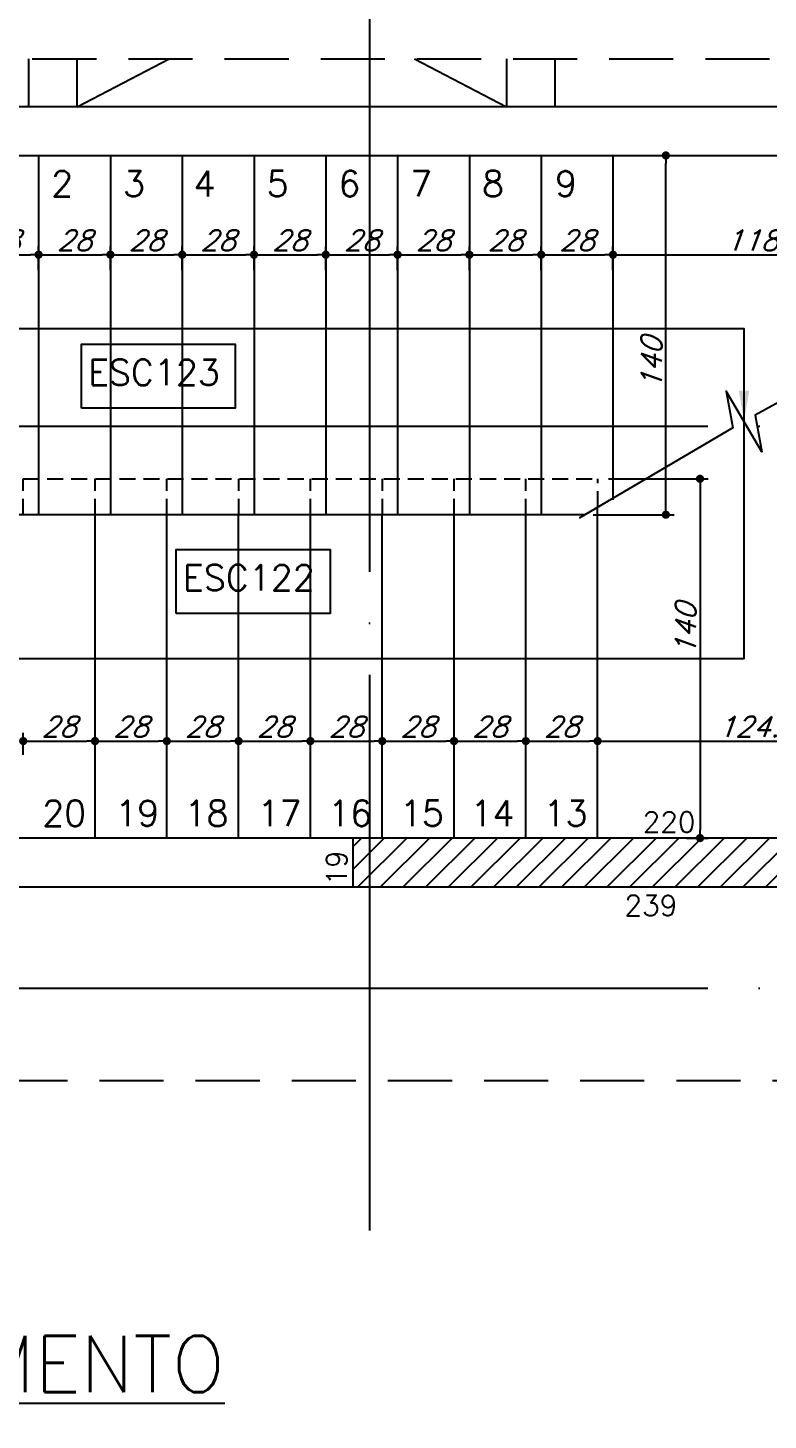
# Model space of a CAD drawing. Header units: millimetres. Extents: x -832 to 3668, y -1574 to 5296.
# Drawn here: x 2990 to 3278, y -162 to 381 of the extents above; entities that cross this region are included whole.
import ezdxf
from ezdxf.enums import TextEntityAlignment as Align

# ---------------------------------------------------------------- set-up
doc = ezdxf.new("R2010")
doc.units = ezdxf.units.MM
doc.header["$LTSCALE"] = 50
doc.linetypes.add('DASHED', pattern=[0.75, 0.5, -0.25])
doc.linetypes.add('EIXO', pattern=[6.8, 6, -0.4, 0, -0.4])
for name, color, linetype in [('F-AUX', 2, 'Continuous'), ('F-AUX-RED', 1, 'Continuous'), ('F-COTAS', 106, 'Continuous'), ('F-EIXO', 12, 'EIXO'), ('F-ESC NUM', 2, 'Continuous'), ('F-ESC-PROJ', 1, 'Continuous'), ('F-ESCADAS', 2, 'Continuous'), ('F-PILARES-DIM', 172, 'Continuous'), ('F-PILARES-HACH', 174, 'Continuous'), ('F-PILARES-S', 170, 'Continuous'), ('F-TEXTO', 6, 'Continuous'), ('F-TEXTO ESCADA', 2, 'Continuous'), ('F-VIGAS', 3, 'Continuous'), ('F-VÃO', 1, 'Continuous')]:
    doc.layers.add(name, color=color, linetype=linetype)
doc.styles.add('5385-ARQ-PB-BAS-PLA-TER-TORRE-A-106-TXT$0$R60-75', font='romans.shx', dxfattribs={"height": 0.1125})
doc.styles.add('CP-TEXT-INCL', font='romans.shx', dxfattribs={"oblique": 20})
doc.styles.add('MCP', font='romans.shx')
doc.styles.add('ROMANS', font='romans.shx')
doc.dimstyles.new('CP-COTAS-50', dxfattribs={"dimscale": 0.64, "dimtxt": 12.5, "dimasz": 5, "dimexe": 5, "dimexo": 5, "dimgap": 2.5, "dimtad": 1, "dimdec": 1, "dimdsep": 46, "dimtxsty": 'CP-TEXT-INCL', "dimblk1": 'DOT', "dimblk2": 'DOT', "dimsah": 1, "dimcen": 9, "dimclrd": 256, "dimclre": 256, "dimclrt": 256, "dimadec": 0, "dimazin": 0, "dimtfac": 1, "dimtdec": 1, "dimtmove": 2, "dimatfit": 3, "dimldrblk": 'DOT', "dimfxl": 5, "dimtolj": 1, "dimarcsym": 0})
pattern_1 = [(0, (0, 0), (0, 6.985), [5.08, -1.905]), (90, (0, 0), (-6.985, 4e-16), [5.08, -1.905])]

# ---------------------------------------------------------------- blocks, each defined once
blk = doc.blocks.new('*U7')
at = {"layer": 'F-EIXO'}
blk.add_line((0, 0), (909.22, 0), dxfattribs=at)
at = {"layer": 'F-TEXTO', "style": 'ROMANS'}
blk.add_attdef('EIXO', text='', height=17.5, dxfattribs=at).set_placement((-28.21, 0), align=Align.MIDDLE_CENTER)
blk = doc.blocks.new('*U8')
at = {"layer": 'F-EIXO'}
blk.add_line((0, 0), (0, -556.59), dxfattribs=at)
at = {"layer": 'F-EIXO', "color": 2, "linetype": 'Continuous'}
blk.add_circle((0, 28.21), 28.21, dxfattribs=at)
at = {"layer": 'F-TEXTO', "style": 'ROMANS'}
blk.add_attdef('EIXO', text='', height=17.5, rotation=360, dxfattribs=at).set_placement((0, 28.21), align=Align.MIDDLE_CENTER)
blk = doc.blocks.new('_DOT')
at = {"color": 0, "linetype": 'ByBlock'}
blk.add_line((-0.5, 0), (-1, 0), dxfattribs=at)
at = {"color": 0, "linetype": 'ByBlock', "const_width": 0.5}
blk.add_lwpolyline([(-0.25, 0, 1), (0.25, 0, 1)], format="xyb", close=True, dxfattribs=at)
blk = doc.blocks.new('*D295')
at = {"layer": 'DEFPOINTS', "color": 0, "transparency": 16777216}
for p in [(3015.96, 102.7), (2987.96, 94.15), (3015.96, 94.15)]:
    blk.add_point(p, dxfattribs=at)
at = {"layer": 'F-COTAS', "lineweight": -2, "transparency": 16777216}
for p, q in [((2987.96, 97.35), (2987.96, 105.9)), ((3015.96, 97.35), (3015.96, 105.9)), ((2991.16, 102.7), (3012.76, 102.7))]:
    blk.add_line(p, q, dxfattribs=at)
at = {"layer": 'F-COTAS', "lineweight": -2, "transparency": 16777216, "xscale": 3.2, "yscale": 3.2, "zscale": 3.2, "rotation": 180}
blk.add_blockref('_DOT', (2987.96, 102.7), dxfattribs=at)
at = {"layer": 'F-COTAS', "lineweight": -2, "transparency": 16777216, "xscale": 3.2, "yscale": 3.2, "zscale": 3.2}
blk.add_blockref('_DOT', (3015.96, 102.7), dxfattribs=at)
at = {"layer": 'F-COTAS', "transparency": 16777216, "insert": (3001.96, 108.3), "char_height": 8, "attachment_point": 5, "style": 'CP-TEXT-INCL'}
blk.add_mtext('\\A1;28', dxfattribs=at)
blk = doc.blocks.new('*D296')
at = {"layer": 'DEFPOINTS', "color": 0, "transparency": 16777216}
for p in [(3043.96, 102.7), (3015.96, 94.15), (3043.96, 94.15)]:
    blk.add_point(p, dxfattribs=at)
at = {"layer": 'F-COTAS', "lineweight": -2, "transparency": 16777216}
for p, q in [((3015.96, 97.35), (3015.96, 105.9)), ((3043.96, 97.35), (3043.96, 105.9)), ((3019.16, 102.7), (3040.76, 102.7))]:
    blk.add_line(p, q, dxfattribs=at)
at = {"layer": 'F-COTAS', "lineweight": -2, "transparency": 16777216, "xscale": 3.2, "yscale": 3.2, "zscale": 3.2, "rotation": 180}
blk.add_blockref('_DOT', (3015.96, 102.7), dxfattribs=at)
at = {"layer": 'F-COTAS', "lineweight": -2, "transparency": 16777216, "xscale": 3.2, "yscale": 3.2, "zscale": 3.2}
blk.add_blockref('_DOT', (3043.96, 102.7), dxfattribs=at)
at = {"layer": 'F-COTAS', "transparency": 16777216, "insert": (3029.96, 108.3), "char_height": 8, "attachment_point": 5, "style": 'CP-TEXT-INCL'}
blk.add_mtext('\\A1;28', dxfattribs=at)
blk = doc.blocks.new('*D297')
at = {"layer": 'DEFPOINTS', "color": 0, "transparency": 16777216}
for p in [(3071.96, 102.7), (3043.96, 94.15), (3071.96, 94.15)]:
    blk.add_point(p, dxfattribs=at)
at = {"layer": 'F-COTAS', "lineweight": -2, "transparency": 16777216}
for p, q in [((3043.96, 97.35), (3043.96, 105.9)), ((3071.96, 97.35), (3071.96, 105.9)), ((3047.16, 102.7), (3068.76, 102.7))]:
    blk.add_line(p, q, dxfattribs=at)
at = {"layer": 'F-COTAS', "lineweight": -2, "transparency": 16777216, "xscale": 3.2, "yscale": 3.2, "zscale": 3.2, "rotation": 180}
blk.add_blockref('_DOT', (3043.96, 102.7), dxfattribs=at)
at = {"layer": 'F-COTAS', "lineweight": -2, "transparency": 16777216, "xscale": 3.2, "yscale": 3.2, "zscale": 3.2}
blk.add_blockref('_DOT', (3071.96, 102.7), dxfattribs=at)
at = {"layer": 'F-COTAS', "transparency": 16777216, "insert": (3057.96, 108.3), "char_height": 8, "attachment_point": 5, "style": 'CP-TEXT-INCL'}
blk.add_mtext('\\A1;28', dxfattribs=at)
blk = doc.blocks.new('*D298')
at = {"layer": 'DEFPOINTS', "color": 0, "transparency": 16777216}
for p in [(3099.96, 102.7), (3071.96, 94.15), (3099.96, 94.15)]:
    blk.add_point(p, dxfattribs=at)
at = {"layer": 'F-COTAS', "lineweight": -2, "transparency": 16777216}
for p, q in [((3071.96, 97.35), (3071.96, 105.9)), ((3099.96, 97.35), (3099.96, 105.9)), ((3075.16, 102.7), (3096.76, 102.7))]:
    blk.add_line(p, q, dxfattribs=at)
at = {"layer": 'F-COTAS', "lineweight": -2, "transparency": 16777216, "xscale": 3.2, "yscale": 3.2, "zscale": 3.2, "rotation": 180}
blk.add_blockref('_DOT', (3071.96, 102.7), dxfattribs=at)
at = {"layer": 'F-COTAS', "lineweight": -2, "transparency": 16777216, "xscale": 3.2, "yscale": 3.2, "zscale": 3.2}
blk.add_blockref('_DOT', (3099.96, 102.7), dxfattribs=at)
at = {"layer": 'F-COTAS', "transparency": 16777216, "insert": (3085.96, 108.3), "char_height": 8, "attachment_point": 5, "style": 'CP-TEXT-INCL'}
blk.add_mtext('\\A1;28', dxfattribs=at)
blk = doc.blocks.new('*D299')
at = {"layer": 'DEFPOINTS', "color": 0, "transparency": 16777216}
for p in [(3127.96, 102.7), (3099.96, 94.15), (3127.96, 94.15)]:
    blk.add_point(p, dxfattribs=at)
at = {"layer": 'F-COTAS', "lineweight": -2, "transparency": 16777216}
for p, q in [((3099.96, 97.35), (3099.96, 105.9)), ((3127.96, 97.35), (3127.96, 105.9)), ((3103.16, 102.7), (3124.76, 102.7))]:
    blk.add_line(p, q, dxfattribs=at)
at = {"layer": 'F-COTAS', "lineweight": -2, "transparency": 16777216, "xscale": 3.2, "yscale": 3.2, "zscale": 3.2, "rotation": 180}
blk.add_blockref('_DOT', (3099.96, 102.7), dxfattribs=at)
at = {"layer": 'F-COTAS', "lineweight": -2, "transparency": 16777216, "xscale": 3.2, "yscale": 3.2, "zscale": 3.2}
blk.add_blockref('_DOT', (3127.96, 102.7), dxfattribs=at)
at = {"layer": 'F-COTAS', "transparency": 16777216, "insert": (3113.96, 108.3), "char_height": 8, "attachment_point": 5, "style": 'CP-TEXT-INCL'}
blk.add_mtext('\\A1;28', dxfattribs=at)
blk = doc.blocks.new('*D300')
at = {"layer": 'DEFPOINTS', "color": 0, "transparency": 16777216}
for p in [(3155.96, 102.7), (3127.96, 94.15), (3155.96, 94.15)]:
    blk.add_point(p, dxfattribs=at)
at = {"layer": 'F-COTAS', "lineweight": -2, "transparency": 16777216}
for p, q in [((3127.96, 97.35), (3127.96, 105.9)), ((3155.96, 97.35), (3155.96, 105.9)), ((3131.16, 102.7), (3152.76, 102.7))]:
    blk.add_line(p, q, dxfattribs=at)
at = {"layer": 'F-COTAS', "lineweight": -2, "transparency": 16777216, "xscale": 3.2, "yscale": 3.2, "zscale": 3.2, "rotation": 180}
blk.add_blockref('_DOT', (3127.96, 102.7), dxfattribs=at)
at = {"layer": 'F-COTAS', "lineweight": -2, "transparency": 16777216, "xscale": 3.2, "yscale": 3.2, "zscale": 3.2}
blk.add_blockref('_DOT', (3155.96, 102.7), dxfattribs=at)
at = {"layer": 'F-COTAS', "transparency": 16777216, "insert": (3141.96, 108.3), "char_height": 8, "attachment_point": 5, "style": 'CP-TEXT-INCL'}
blk.add_mtext('\\A1;28', dxfattribs=at)
blk = doc.blocks.new('*D301')
at = {"layer": 'DEFPOINTS', "color": 0, "transparency": 16777216}
for p in [(3183.96, 102.7), (3155.96, 94.15), (3183.96, 94.15)]:
    blk.add_point(p, dxfattribs=at)
at = {"layer": 'F-COTAS', "lineweight": -2, "transparency": 16777216}
for p, q in [((3155.96, 97.35), (3155.96, 105.9)), ((3183.96, 97.35), (3183.96, 105.9)), ((3159.16, 102.7), (3180.76, 102.7))]:
    blk.add_line(p, q, dxfattribs=at)
at = {"layer": 'F-COTAS', "lineweight": -2, "transparency": 16777216, "xscale": 3.2, "yscale": 3.2, "zscale": 3.2, "rotation": 180}
blk.add_blockref('_DOT', (3155.96, 102.7), dxfattribs=at)
at = {"layer": 'F-COTAS', "lineweight": -2, "transparency": 16777216, "xscale": 3.2, "yscale": 3.2, "zscale": 3.2}
blk.add_blockref('_DOT', (3183.96, 102.7), dxfattribs=at)
at = {"layer": 'F-COTAS', "transparency": 16777216, "insert": (3169.96, 108.3), "char_height": 8, "attachment_point": 5, "style": 'CP-TEXT-INCL'}
blk.add_mtext('\\A1;28', dxfattribs=at)
blk = doc.blocks.new('*D302')
at = {"layer": 'DEFPOINTS', "color": 0, "transparency": 16777216}
for p in [(3211.96, 102.7), (3183.96, 94.15), (3211.96, 94.15)]:
    blk.add_point(p, dxfattribs=at)
at = {"layer": 'F-COTAS', "lineweight": -2, "transparency": 16777216}
for p, q in [((3183.96, 97.35), (3183.96, 105.9)), ((3211.96, 97.35), (3211.96, 105.9)), ((3187.16, 102.7), (3208.76, 102.7))]:
    blk.add_line(p, q, dxfattribs=at)
at = {"layer": 'F-COTAS', "lineweight": -2, "transparency": 16777216, "xscale": 3.2, "yscale": 3.2, "zscale": 3.2, "rotation": 180}
blk.add_blockref('_DOT', (3183.96, 102.7), dxfattribs=at)
at = {"layer": 'F-COTAS', "lineweight": -2, "transparency": 16777216, "xscale": 3.2, "yscale": 3.2, "zscale": 3.2}
blk.add_blockref('_DOT', (3211.96, 102.7), dxfattribs=at)
at = {"layer": 'F-COTAS', "transparency": 16777216, "insert": (3197.96, 108.3), "char_height": 8, "attachment_point": 5, "style": 'CP-TEXT-INCL'}
blk.add_mtext('\\A1;28', dxfattribs=at)
blk = doc.blocks.new('*D303')
at = {"layer": 'DEFPOINTS', "color": 0, "transparency": 16777216}
for p in [(3336.46, 102.7), (3336.46, 99.23), (3211.96, 94.15)]:
    blk.add_point(p, dxfattribs=at)
at = {"layer": 'F-COTAS', "lineweight": -2, "transparency": 16777216}
for p, q in [((3211.96, 97.35), (3211.96, 105.9)), ((3336.46, 102.43), (3336.46, 105.9)), ((3215.16, 102.7), (3333.26, 102.7))]:
    blk.add_line(p, q, dxfattribs=at)
at = {"layer": 'F-COTAS', "lineweight": -2, "transparency": 16777216, "xscale": 3.2, "yscale": 3.2, "zscale": 3.2, "rotation": 180}
blk.add_blockref('_DOT', (3211.96, 102.7), dxfattribs=at)
at = {"layer": 'F-COTAS', "lineweight": -2, "transparency": 16777216, "xscale": 3.2, "yscale": 3.2, "zscale": 3.2}
blk.add_blockref('_DOT', (3336.46, 102.7), dxfattribs=at)
at = {"layer": 'F-COTAS', "transparency": 16777216, "insert": (3274.21, 108.3), "char_height": 8, "attachment_point": 5, "style": 'CP-TEXT-INCL'}
blk.add_mtext('\\A1;124.5', dxfattribs=at)
blk = doc.blocks.new('*D305')
at = {"layer": 'DEFPOINTS', "color": 0, "transparency": 16777216}
for p in [(3021.96, 292.23), (2993.96, 283.04), (3021.96, 283.04)]:
    blk.add_point(p, dxfattribs=at)
at = {"layer": 'F-COTAS', "lineweight": -2, "transparency": 16777216}
for p, q in [((2993.96, 286.24), (2993.96, 295.43)), ((3021.96, 286.24), (3021.96, 295.43)), ((2997.16, 292.23), (3018.76, 292.23))]:
    blk.add_line(p, q, dxfattribs=at)
at = {"layer": 'F-COTAS', "lineweight": -2, "transparency": 16777216, "xscale": 3.2, "yscale": 3.2, "zscale": 3.2, "rotation": 180}
blk.add_blockref('_DOT', (2993.96, 292.23), dxfattribs=at)
at = {"layer": 'F-COTAS', "lineweight": -2, "transparency": 16777216, "xscale": 3.2, "yscale": 3.2, "zscale": 3.2}
blk.add_blockref('_DOT', (3021.96, 292.23), dxfattribs=at)
at = {"layer": 'F-COTAS', "transparency": 16777216, "insert": (3007.96, 297.83), "char_height": 8, "attachment_point": 5, "style": 'CP-TEXT-INCL'}
blk.add_mtext('\\A1;28', dxfattribs=at)
blk = doc.blocks.new('*D306')
at = {"layer": 'DEFPOINTS', "color": 0, "transparency": 16777216}
for p in [(3049.96, 292.23), (3021.96, 283.04), (3049.96, 283.04)]:
    blk.add_point(p, dxfattribs=at)
at = {"layer": 'F-COTAS', "lineweight": -2, "transparency": 16777216}
for p, q in [((3021.96, 286.24), (3021.96, 295.43)), ((3049.96, 286.24), (3049.96, 295.43)), ((3025.16, 292.23), (3046.76, 292.23))]:
    blk.add_line(p, q, dxfattribs=at)
at = {"layer": 'F-COTAS', "lineweight": -2, "transparency": 16777216, "xscale": 3.2, "yscale": 3.2, "zscale": 3.2, "rotation": 180}
blk.add_blockref('_DOT', (3021.96, 292.23), dxfattribs=at)
at = {"layer": 'F-COTAS', "lineweight": -2, "transparency": 16777216, "xscale": 3.2, "yscale": 3.2, "zscale": 3.2}
blk.add_blockref('_DOT', (3049.96, 292.23), dxfattribs=at)
at = {"layer": 'F-COTAS', "transparency": 16777216, "insert": (3035.96, 297.83), "char_height": 8, "attachment_point": 5, "style": 'CP-TEXT-INCL'}
blk.add_mtext('\\A1;28', dxfattribs=at)
blk = doc.blocks.new('*D307')
at = {"layer": 'DEFPOINTS', "color": 0, "transparency": 16777216}
for p in [(3077.96, 292.23), (3049.96, 283.04), (3077.96, 283.04)]:
    blk.add_point(p, dxfattribs=at)
at = {"layer": 'F-COTAS', "lineweight": -2, "transparency": 16777216}
for p, q in [((3049.96, 286.24), (3049.96, 295.43)), ((3077.96, 286.24), (3077.96, 295.43)), ((3053.16, 292.23), (3074.76, 292.23))]:
    blk.add_line(p, q, dxfattribs=at)
at = {"layer": 'F-COTAS', "lineweight": -2, "transparency": 16777216, "xscale": 3.2, "yscale": 3.2, "zscale": 3.2, "rotation": 180}
blk.add_blockref('_DOT', (3049.96, 292.23), dxfattribs=at)
at = {"layer": 'F-COTAS', "lineweight": -2, "transparency": 16777216, "xscale": 3.2, "yscale": 3.2, "zscale": 3.2}
blk.add_blockref('_DOT', (3077.96, 292.23), dxfattribs=at)
at = {"layer": 'F-COTAS', "transparency": 16777216, "insert": (3063.96, 297.83), "char_height": 8, "attachment_point": 5, "style": 'CP-TEXT-INCL'}
blk.add_mtext('\\A1;28', dxfattribs=at)
blk = doc.blocks.new('*D308')
at = {"layer": 'DEFPOINTS', "color": 0, "transparency": 16777216}
for p in [(3105.96, 292.23), (3077.96, 283.04), (3105.96, 283.04)]:
    blk.add_point(p, dxfattribs=at)
at = {"layer": 'F-COTAS', "lineweight": -2, "transparency": 16777216}
for p, q in [((3077.96, 286.24), (3077.96, 295.43)), ((3105.96, 286.24), (3105.96, 295.43)), ((3081.16, 292.23), (3102.76, 292.23))]:
    blk.add_line(p, q, dxfattribs=at)
at = {"layer": 'F-COTAS', "lineweight": -2, "transparency": 16777216, "xscale": 3.2, "yscale": 3.2, "zscale": 3.2, "rotation": 180}
blk.add_blockref('_DOT', (3077.96, 292.23), dxfattribs=at)
at = {"layer": 'F-COTAS', "lineweight": -2, "transparency": 16777216, "xscale": 3.2, "yscale": 3.2, "zscale": 3.2}
blk.add_blockref('_DOT', (3105.96, 292.23), dxfattribs=at)
at = {"layer": 'F-COTAS', "transparency": 16777216, "insert": (3091.96, 297.83), "char_height": 8, "attachment_point": 5, "style": 'CP-TEXT-INCL'}
blk.add_mtext('\\A1;28', dxfattribs=at)
blk = doc.blocks.new('*D309')
at = {"layer": 'DEFPOINTS', "color": 0, "transparency": 16777216}
for p in [(3133.96, 292.23), (3105.96, 283.04), (3133.96, 283.04)]:
    blk.add_point(p, dxfattribs=at)
at = {"layer": 'F-COTAS', "lineweight": -2, "transparency": 16777216}
for p, q in [((3105.96, 286.24), (3105.96, 295.43)), ((3133.96, 286.24), (3133.96, 295.43)), ((3109.16, 292.23), (3130.76, 292.23))]:
    blk.add_line(p, q, dxfattribs=at)
at = {"layer": 'F-COTAS', "lineweight": -2, "transparency": 16777216, "xscale": 3.2, "yscale": 3.2, "zscale": 3.2, "rotation": 180}
blk.add_blockref('_DOT', (3105.96, 292.23), dxfattribs=at)
at = {"layer": 'F-COTAS', "lineweight": -2, "transparency": 16777216, "xscale": 3.2, "yscale": 3.2, "zscale": 3.2}
blk.add_blockref('_DOT', (3133.96, 292.23), dxfattribs=at)
at = {"layer": 'F-COTAS', "transparency": 16777216, "insert": (3119.96, 297.83), "char_height": 8, "attachment_point": 5, "style": 'CP-TEXT-INCL'}
blk.add_mtext('\\A1;28', dxfattribs=at)
blk = doc.blocks.new('*D310')
at = {"layer": 'DEFPOINTS', "color": 0, "transparency": 16777216}
for p in [(3336.46, 292.23), (3217.96, 285.82), (3336.46, 280.66)]:
    blk.add_point(p, dxfattribs=at)
at = {"layer": 'F-COTAS', "lineweight": -2, "transparency": 16777216}
for p, q in [((3217.96, 289.02), (3217.96, 295.43)), ((3336.46, 283.86), (3336.46, 295.43)), ((3221.16, 292.23), (3333.26, 292.23))]:
    blk.add_line(p, q, dxfattribs=at)
at = {"layer": 'F-COTAS', "lineweight": -2, "transparency": 16777216, "xscale": 3.2, "yscale": 3.2, "zscale": 3.2, "rotation": 180}
blk.add_blockref('_DOT', (3217.96, 292.23), dxfattribs=at)
at = {"layer": 'F-COTAS', "lineweight": -2, "transparency": 16777216, "xscale": 3.2, "yscale": 3.2, "zscale": 3.2}
blk.add_blockref('_DOT', (3336.46, 292.23), dxfattribs=at)
at = {"layer": 'F-COTAS', "transparency": 16777216, "insert": (3277.21, 297.83), "char_height": 8, "attachment_point": 5, "style": 'CP-TEXT-INCL'}
blk.add_mtext('\\A1;118.5', dxfattribs=at)
blk = doc.blocks.new('*D311')
at = {"layer": 'DEFPOINTS', "color": 0, "transparency": 16777216}
for p in [(3213.01, 204.9), (3243.44, 64.9), (3251.9, 64.9)]:
    blk.add_point(p, dxfattribs=at)
at = {"layer": 'F-COTAS', "lineweight": -2, "transparency": 16777216}
for p, q in [((3216.21, 204.9), (3255.1, 204.9)), ((3251.9, 201.7), (3251.9, 68.1)), ((3246.64, 64.9), (3255.1, 64.9))]:
    blk.add_line(p, q, dxfattribs=at)
at = {"layer": 'F-COTAS', "lineweight": -2, "transparency": 16777216, "xscale": 3.2, "yscale": 3.2, "zscale": 3.2}
for p, rotation in [((3251.9, 204.9), 90), ((3251.9, 64.9), 270)]:
    blk.add_blockref('_DOT', p, dxfattribs=dict(at, rotation=rotation))
at = {"layer": 'F-COTAS', "transparency": 16777216, "insert": (3246.3, 146.14), "char_height": 8, "attachment_point": 5, "rotation": 90, "style": 'CP-TEXT-INCL'}
blk.add_mtext('\\A1;140', dxfattribs=at)
blk = doc.blocks.new('*D312')
at = {"layer": 'DEFPOINTS', "color": 0, "transparency": 16777216}
for p in [(3228.75, 330.9), (3238.57, 330.9), (3207.01, 190.9)]:
    blk.add_point(p, dxfattribs=at)
at = {"layer": 'F-COTAS', "lineweight": -2, "transparency": 16777216}
for p, q in [((3231.95, 330.9), (3241.77, 330.9)), ((3238.57, 194.1), (3238.57, 327.7)), ((3210.21, 190.9), (3241.77, 190.9))]:
    blk.add_line(p, q, dxfattribs=at)
at = {"layer": 'F-COTAS', "lineweight": -2, "transparency": 16777216, "xscale": 3.2, "yscale": 3.2, "zscale": 3.2}
for p, rotation in [((3238.57, 330.9), 90), ((3238.57, 190.9), 270)]:
    blk.add_blockref('_DOT', p, dxfattribs=dict(at, rotation=rotation))
at = {"layer": 'F-COTAS', "transparency": 16777216, "insert": (3232.97, 249.83), "char_height": 8, "attachment_point": 5, "rotation": 90, "style": 'CP-TEXT-INCL'}
blk.add_mtext('\\A1;140', dxfattribs=at)
blk = doc.blocks.new('*D313')
at = {"layer": 'DEFPOINTS', "color": 0, "transparency": 16777216}
for p in [(3161.96, 292.23), (3133.96, 283.04), (3161.96, 283.04)]:
    blk.add_point(p, dxfattribs=at)
at = {"layer": 'F-COTAS', "lineweight": -2, "transparency": 16777216}
for p, q in [((3133.96, 286.24), (3133.96, 295.43)), ((3161.96, 286.24), (3161.96, 295.43)), ((3137.16, 292.23), (3158.76, 292.23))]:
    blk.add_line(p, q, dxfattribs=at)
at = {"layer": 'F-COTAS', "lineweight": -2, "transparency": 16777216, "xscale": 3.2, "yscale": 3.2, "zscale": 3.2, "rotation": 180}
blk.add_blockref('_DOT', (3133.96, 292.23), dxfattribs=at)
at = {"layer": 'F-COTAS', "lineweight": -2, "transparency": 16777216, "xscale": 3.2, "yscale": 3.2, "zscale": 3.2}
blk.add_blockref('_DOT', (3161.96, 292.23), dxfattribs=at)
at = {"layer": 'F-COTAS', "transparency": 16777216, "insert": (3147.96, 297.83), "char_height": 8, "attachment_point": 5, "style": 'CP-TEXT-INCL'}
blk.add_mtext('\\A1;28', dxfattribs=at)
blk = doc.blocks.new('*D314')
at = {"layer": 'DEFPOINTS', "color": 0, "transparency": 16777216}
for p in [(3189.96, 292.23), (3161.96, 283.04), (3189.96, 283.04)]:
    blk.add_point(p, dxfattribs=at)
at = {"layer": 'F-COTAS', "lineweight": -2, "transparency": 16777216}
for p, q in [((3161.96, 286.24), (3161.96, 295.43)), ((3189.96, 286.24), (3189.96, 295.43)), ((3165.16, 292.23), (3186.76, 292.23))]:
    blk.add_line(p, q, dxfattribs=at)
at = {"layer": 'F-COTAS', "lineweight": -2, "transparency": 16777216, "xscale": 3.2, "yscale": 3.2, "zscale": 3.2, "rotation": 180}
blk.add_blockref('_DOT', (3161.96, 292.23), dxfattribs=at)
at = {"layer": 'F-COTAS', "lineweight": -2, "transparency": 16777216, "xscale": 3.2, "yscale": 3.2, "zscale": 3.2}
blk.add_blockref('_DOT', (3189.96, 292.23), dxfattribs=at)
at = {"layer": 'F-COTAS', "transparency": 16777216, "insert": (3175.96, 297.83), "char_height": 8, "attachment_point": 5, "style": 'CP-TEXT-INCL'}
blk.add_mtext('\\A1;28', dxfattribs=at)
blk = doc.blocks.new('*D315')
at = {"layer": 'DEFPOINTS', "color": 0, "transparency": 16777216}
for p in [(3217.96, 292.23), (3189.96, 283.04), (3217.96, 283.04)]:
    blk.add_point(p, dxfattribs=at)
at = {"layer": 'F-COTAS', "lineweight": -2, "transparency": 16777216}
for p, q in [((3189.96, 286.24), (3189.96, 295.43)), ((3217.96, 286.24), (3217.96, 295.43)), ((3193.16, 292.23), (3214.76, 292.23))]:
    blk.add_line(p, q, dxfattribs=at)
at = {"layer": 'F-COTAS', "lineweight": -2, "transparency": 16777216, "xscale": 3.2, "yscale": 3.2, "zscale": 3.2, "rotation": 180}
blk.add_blockref('_DOT', (3189.96, 292.23), dxfattribs=at)
at = {"layer": 'F-COTAS', "lineweight": -2, "transparency": 16777216, "xscale": 3.2, "yscale": 3.2, "zscale": 3.2}
blk.add_blockref('_DOT', (3217.96, 292.23), dxfattribs=at)
at = {"layer": 'F-COTAS', "transparency": 16777216, "insert": (3203.96, 297.83), "char_height": 8, "attachment_point": 5, "style": 'CP-TEXT-INCL'}
blk.add_mtext('\\A1;28', dxfattribs=at)
blk = doc.blocks.new('*D319')
at = {"layer": 'DEFPOINTS', "color": 0, "transparency": 16777216}
for p in [(2993.96, 292.23), (2965.96, 283.04), (2993.96, 283.04)]:
    blk.add_point(p, dxfattribs=at)
at = {"layer": 'F-COTAS', "lineweight": -2, "transparency": 16777216}
for p, q in [((2965.96, 286.24), (2965.96, 295.43)), ((2993.96, 286.24), (2993.96, 295.43)), ((2969.16, 292.23), (2990.76, 292.23))]:
    blk.add_line(p, q, dxfattribs=at)
at = {"layer": 'F-COTAS', "lineweight": -2, "transparency": 16777216, "xscale": 3.2, "yscale": 3.2, "zscale": 3.2, "rotation": 180}
blk.add_blockref('_DOT', (2965.96, 292.23), dxfattribs=at)
at = {"layer": 'F-COTAS', "lineweight": -2, "transparency": 16777216, "xscale": 3.2, "yscale": 3.2, "zscale": 3.2}
blk.add_blockref('_DOT', (2993.96, 292.23), dxfattribs=at)
at = {"layer": 'F-COTAS', "transparency": 16777216, "insert": (2979.96, 297.83), "char_height": 8, "attachment_point": 5, "style": 'CP-TEXT-INCL'}
blk.add_mtext('\\A1;28', dxfattribs=at)

msp = doc.modelspace()

# ---------------------------------------------------------------- hatches: boundary and pattern name
h = msp.add_hatch()
h.set_pattern_fill('ANGLE', color=256)
h.set_pattern_definition(pattern_1)
h.paths.add_polyline_path([(2994.83, 312.41), (3016.5, 312.41), (3016.5, 327.41), (2994.83, 327.41)], flags=9)
h = msp.add_hatch()
h.set_pattern_fill('ANGLE', color=256)
h.set_pattern_definition(pattern_1)
h.paths.add_polyline_path([(3022.81, 312.41), (3044, 312.41), (3044, 327.41), (3022.81, 327.41)], flags=9)
h = msp.add_hatch()
h.set_pattern_fill('ANGLE', color=256)
h.set_pattern_definition(pattern_1)
h.paths.add_polyline_path([(3050.81, 312.41), (3072, 312.41), (3072, 327.41), (3050.81, 327.41)], flags=9)
h = msp.add_hatch()
h.set_pattern_fill('ANGLE', color=256)
h.set_pattern_definition(pattern_1)
h.paths.add_polyline_path([(3078.81, 312.41), (3100, 312.41), (3100, 327.41), (3078.81, 327.41)], flags=9)
h = msp.add_hatch()
h.set_pattern_fill('ANGLE', color=256)
h.set_pattern_definition(pattern_1)
h.paths.add_polyline_path([(3106.81, 312.41), (3128, 312.41), (3128, 327.41), (3106.81, 327.41)], flags=9)
h = msp.add_hatch()
h.set_pattern_fill('ANGLE', color=256)
h.set_pattern_definition(pattern_1)
h.paths.add_polyline_path([(3135.28, 312.41), (3156, 312.41), (3156, 327.41), (3135.28, 327.41)], flags=9)
h = msp.add_hatch()
h.set_pattern_fill('ANGLE', color=256)
h.set_pattern_definition(pattern_1)
h.paths.add_polyline_path([(3164.24, 312.41), (3184, 312.41), (3184, 327.41), (3164.24, 327.41)], flags=9)
h = msp.add_hatch()
h.set_pattern_fill('ANGLE', color=256)
h.set_pattern_definition(pattern_1)
h.paths.add_polyline_path([(3195.09, 312.41), (3212, 312.41), (3212, 327.41), (3195.09, 327.41)], flags=9)
h = msp.add_hatch()
h.set_pattern_fill('ANGLE', color=256)
h.set_pattern_definition(pattern_1)
h.paths.add_polyline_path([(3220.24, 312.41), (3240, 312.41), (3240, 327.41), (3220.24, 327.41)], flags=9)
h = msp.add_hatch()
h.set_pattern_fill('ANGLE', color=256)
h.set_pattern_definition(pattern_1)
h.paths.add_polyline_path([(3138.99, 269.06), (3190.18, 269.06), (3190.18, 284.06), (3138.99, 284.06)], flags=9)
h = msp.add_hatch()
h.set_pattern_fill('ANGLE', color=256)
h.set_pattern_definition(pattern_1)
h.paths.add_polyline_path([(3138.99, 140.56), (3193.04, 140.56), (3193.04, 155.56), (3138.99, 155.56)], flags=9)
h = msp.add_hatch()
h.set_pattern_fill('ANGLE', color=256)
h.set_pattern_definition(pattern_1)
h.paths.add_polyline_path([(2995.31, 67.52), (3016.5, 67.52), (3016.5, 82.52), (2995.31, 82.52)], flags=9)
h = msp.add_hatch()
h.set_pattern_fill('ANGLE', color=256)
h.set_pattern_definition(pattern_1)
h.paths.add_polyline_path([(3024.71, 67.52), (3044, 67.52), (3044, 82.52), (3024.71, 82.52)], flags=9)
h = msp.add_hatch()
h.set_pattern_fill('ANGLE', color=256)
h.set_pattern_definition(pattern_1)
h.paths.add_polyline_path([(3052.24, 67.52), (3072, 67.52), (3072, 82.52), (3052.24, 82.52)], flags=9)
h = msp.add_hatch()
h.set_pattern_fill('ANGLE', color=256)
h.set_pattern_definition(pattern_1)
h.paths.add_polyline_path([(3080.24, 67.52), (3100, 67.52), (3100, 82.52), (3080.24, 82.52)], flags=9)
h = msp.add_hatch()
h.set_pattern_fill('ANGLE', color=256)
h.set_pattern_definition(pattern_1)
h.paths.add_polyline_path([(3108.24, 67.52), (3128, 67.52), (3128, 82.52), (3108.24, 82.52)], flags=9)
h = msp.add_hatch()
h.set_pattern_fill('ANGLE', color=256)
h.set_pattern_definition(pattern_1)
h.paths.add_polyline_path([(3136.24, 67.52), (3156, 67.52), (3156, 82.52), (3136.24, 82.52)], flags=9)
h = msp.add_hatch()
h.set_pattern_fill('ANGLE', color=256)
h.set_pattern_definition(pattern_1)
h.paths.add_polyline_path([(3163.76, 67.52), (3184, 67.52), (3184, 82.52), (3163.76, 82.52)], flags=9)
h = msp.add_hatch()
h.set_pattern_fill('ANGLE', color=256)
h.set_pattern_definition(pattern_1)
h.paths.add_polyline_path([(3192.24, 67.52), (3212, 67.52), (3212, 82.52), (3192.24, 82.52)], flags=9)
h = msp.add_hatch()
h.set_pattern_fill('ANGLE', color=256)
h.set_pattern_definition(pattern_1)
h.paths.add_polyline_path([(3228.71, 65.15), (3253.29, 65.15), (3253.29, 77.15), (3228.71, 77.15)], flags=9)
h = msp.add_hatch()
h.set_pattern_fill('ANGLE', color=256)
h.set_pattern_definition(pattern_1)
h.paths.add_polyline_path([(3116.21, 46.68), (3116.21, 62.11), (3104.21, 62.11), (3104.21, 46.68)], flags=9)
h = msp.add_hatch()
h.set_pattern_fill('ANGLE', color=256)
h.set_pattern_definition(pattern_1)
h.paths.add_polyline_path([(3221.6, 32.65), (3245.79, 32.65), (3245.79, 44.65), (3221.6, 44.65)], flags=9)
h = msp.add_hatch()
h.set_pattern_fill('ANGLE', color=256)
h.set_pattern_definition(pattern_1)
h.paths.add_polyline_path([(2947.23, 23.74), (2995.08, 23.74), (2995.08, 38.74), (2947.23, 38.74)], flags=9)
h = msp.add_hatch()
h.set_pattern_fill('ANGLE', color=256)
h.set_pattern_definition(pattern_1)
h.paths.add_polyline_path([(2688.15, -161.92), (3128.51, -161.92), (3128.51, -122.55), (2688.15, -122.55)], flags=9)
at = {"layer": 'F-PILARES-HACH', "linetype": 'Continuous'}
h = msp.add_hatch(dxfattribs=at)
h.set_pattern_fill('ANSI31', color=256, scale=50, style=0)
h.set_pattern_definition([(45, (2740.456, 21.398), (-4.41942, 4.41942), [])])
h.paths.add_polyline_path([(3355.46, 368.57), (3336.46, 368.57), (3336.46, 64.9), (3116.46, 64.9), (3116.46, 45.9), (3355.46, 45.9)])

# ---------------------------------------------------------------- linework, layer by layer
at = {"layer": 'F-AUX', "color": 1}
for points in [[(2904.96, 134.9), (3269.06, 134.9), (3269.06, 263.4), (2965.96, 263.4)], [(3334.4, 263.12), (3273.37, 229.75), (3276, 215.37), (3262.11, 239.08), (3264.74, 224.7), (3204.72, 189.55)]]:
    msp.add_lwpolyline(points, dxfattribs=at)
msp.add_solid([(3267.06, 239.23), (3269.06, 227.23), (3271.06, 239.23)], dxfattribs=at)
at = {"layer": 'F-AUX-RED', "color": 1, "linetype": 'DASHED'}
msp.add_lwpolyline([(2691.49, 368.57), (3417.68, 368.57), (3417.68, -29.71), (2691.49, -29.71)], close=True, dxfattribs=at)
at = {"layer": 'F-ESC-PROJ', "linetype": 'DASHED', "ltscale": 0.25}
for points in [[(2987.96, 190.9), (2987.96, 204.9), (3212.01, 204.9)], [(3016.01, 190.9), (3016.01, 204.9)], [(3044.01, 190.9), (3044.01, 204.9)], [(3072.01, 190.9), (3072.01, 204.9)], [(3100.01, 190.9), (3100.01, 204.9)], [(3128.01, 190.9), (3128.01, 204.9)], [(3156.01, 190.9), (3156.01, 204.9)], [(3184.01, 190.9), (3184.01, 204.9)], [(3212.01, 193.83), (3212.01, 204.9)]]:
    msp.add_lwpolyline(points, dxfattribs=at)
at = {"layer": 'F-ESCADAS', "linetype": 'Continuous'}
for points in [[(2993.96, 330.9), (2993.96, 190.9)], [(3021.96, 330.9), (3021.96, 190.9)], [(3049.96, 330.9), (3049.96, 190.9)], [(3077.96, 330.9), (3077.96, 190.9)], [(3105.96, 330.9), (3105.96, 190.9)], [(3133.96, 330.9), (3133.96, 190.9)], [(3161.96, 330.9), (3161.96, 190.9)], [(3189.96, 330.9), (3189.96, 190.9)], [(3217.96, 330.9), (3217.96, 196.72)], [(3207.01, 190.9), (2904.96, 190.9)], [(3015.96, 64.9), (3015.96, 190.9)], [(3043.96, 64.9), (3043.96, 190.9)], [(3071.96, 64.9), (3071.96, 190.9)], [(3099.96, 64.9), (3099.96, 190.9)], [(3127.96, 64.9), (3127.96, 190.9)], [(3155.96, 64.9), (3155.96, 190.9)], [(3183.96, 64.9), (3183.96, 190.9)], [(3211.96, 64.9), (3211.96, 193.79)]]:
    msp.add_lwpolyline(points, dxfattribs=at)
at = {"layer": 'F-PILARES-S', "linetype": 'Continuous'}
msp.add_lwpolyline([(3336.46, 368.57), (3336.46, 64.9), (3116.46, 64.9), (3116.46, 45.9), (3355.46, 45.9)], dxfattribs=at)
at = {"layer": 'F-TEXTO ESCADA', "color": 1}
for points in [[(3010.65, 232.4), (3010.65, 257.4), (3070.65, 257.4), (3070.65, 232.4), (3010.65, 232.4)], [(3047.65, 152.4), (3047.65, 177.4), (3107.65, 177.4), (3107.65, 152.4), (3047.65, 152.4)]]:
    msp.add_lwpolyline(points, dxfattribs=at)
at = {"layer": 'F-VIGAS'}
for points in [[(2989.96, 368.57), (2989.96, 349.9)], [(3008.96, 349.9), (3008.96, 368.57)], [(3176.46, 368.57), (3176.46, 349.9)], [(3195.46, 349.9), (3195.46, 368.57)], [(2989.96, 349.9), (2759.46, 349.9)], [(3008.96, 349.9), (2989.96, 349.9)], [(3176.46, 349.9), (3008.96, 349.9)], [(3195.46, 349.9), (3176.46, 349.9)], [(3336.46, 349.9), (3195.46, 349.9)], [(2759.46, 330.9), (2999.46, 330.9)], [(2999.46, 330.9), (3185.96, 330.9)], [(3185.96, 330.9), (3336.46, 330.9)], [(3116.46, 64.9), (2759.46, 64.9)], [(2759.46, 45.9), (3116.46, 45.9)]]:
    msp.add_lwpolyline(points, dxfattribs=at)
at = {"layer": 'F-VÃO'}
for p, q in [((3008.96, 349.9), (3044.91, 368.57)), ((3140.5, 368.57), (3176.46, 349.9))]:
    msp.add_line(p, q, dxfattribs=at)

# ---------------------------------------------------------------- block references
at = {"layer": 'F-EIXO', "linetype": 'Continuous'}
msp.add_blockref('*U8', (3122.96, 468.6), dxfattribs=at).add_auto_attribs({'EIXO': 'T3'})
for p in [(2614.89, 225.4), (2614.89, 6.4)]:
    msp.add_blockref('*U7', p, dxfattribs=at)

# ---------------------------------------------------------------- texts
at = {"layer": 'F-ESC NUM', "style": '5385-ARQ-PB-BAS-PLA-TER-TORRE-A-106-TXT$0$R60-75'}
for s, p in [('2', (2998.88, 314.91)), ('3', (3026.88, 314.91)), ('4', (3054.4, 314.91)), ('5', (3082.88, 314.91)), ('6', (3110.88, 314.91)), ('7', (3138.88, 314.91)), ('8', (3166.88, 314.91)), ('9', (3195.36, 314.91)), ('20', (2995.38, 69.57)), ('19', (3023.86, 69.57)), ('18', (3050.88, 69.57)), ('17', (3079.38, 69.57)), ('16', (3106.88, 69.57)), ('15', (3134.88, 69.57)), ('14', (3162.4, 69.57)), ('13', (3190.88, 69.57))]:
    msp.add_text(s, height=10, dxfattribs=at).set_placement(p)
at = {"layer": 'F-PILARES-DIM', "linetype": 'Continuous', "style": 'MCP'}
for s, p in [('220', (3229.57, 67.15)), ('239', (3222.46, 34.65))]:
    msp.add_text(s, height=8, dxfattribs=at).set_placement(p)
msp.add_text('19', height=8, rotation=90, dxfattribs=at).set_placement((3114.21, 46.4))
at = {"layer": 'F-TEXTO', "style": 'ROMANS'}
msp.add_text('%%UFORMA DO 5º PAVIMENTO', height=21.875, dxfattribs=at).set_placement((2697.99, -150.99))
at = {"layer": 'F-TEXTO ESCADA', "style": 'ROMANS'}
for s, p in [('ESC123', (3013.23, 241.36)), ('ESC122', (3050.23, 161.36))]:
    msp.add_text(s, height=10, dxfattribs=at).set_placement(p)

# ---------------------------------------------------------------- dimensions: what is measured, and where the dimension line sits
at = {"layer": 'F-COTAS'}
for base, p1, p2, picture, middle in [((3238.57, 330.9), (3207.01, 190.9), (3228.75, 330.9), '*D312', (3232.97, 249.83)), ((3251.9, 64.9), (3213.01, 204.9), (3243.44, 64.9), '*D311', (3246.3, 146.14))]:
    dim = msp.add_linear_dim(base=base, p1=p1, p2=p2, angle=90, dimstyle='CP-COTAS-50', dxfattribs=at)
    dim.commit()
    dim.dimension.update_dxf_attribs({"geometry": picture, "text_midpoint": middle, "dimtype": 160})
for base, p1, p2, picture, middle in [((2993.96, 292.23), (2965.96, 283.04), (2993.96, 283.04), '*D319', (2979.96, 297.83)), ((3021.96, 292.23), (2993.96, 283.04), (3021.96, 283.04), '*D305', (3007.96, 297.83)), ((3049.96, 292.23), (3021.96, 283.04), (3049.96, 283.04), '*D306', (3035.96, 297.83)), ((3077.96, 292.23), (3049.96, 283.04), (3077.96, 283.04), '*D307', (3063.96, 297.83)), ((3105.96, 292.23), (3077.96, 283.04), (3105.96, 283.04), '*D308', (3091.96, 297.83)), ((3133.96, 292.23), (3105.96, 283.04), (3133.96, 283.04), '*D309', (3119.96, 297.83)), ((3161.96, 292.23), (3133.96, 283.04), (3161.96, 283.04), '*D313', (3147.96, 297.83)), ((3189.96, 292.23), (3161.96, 283.04), (3189.96, 283.04), '*D314', (3175.96, 297.83)), ((3217.96, 292.23), (3189.96, 283.04), (3217.96, 283.04), '*D315', (3203.96, 297.83)), ((3336.46, 292.23), (3217.96, 285.82), (3336.46, 280.66), '*D310', (3277.21, 297.83)), ((3015.96, 102.7), (2987.96, 94.15), (3015.96, 94.15), '*D295', (3001.96, 108.3)), ((3043.96, 102.7), (3015.96, 94.15), (3043.96, 94.15), '*D296', (3029.96, 108.3)), ((3071.96, 102.7), (3043.96, 94.15), (3071.96, 94.15), '*D297', (3057.96, 108.3)), ((3099.96, 102.7), (3071.96, 94.15), (3099.96, 94.15), '*D298', (3085.96, 108.3)), ((3127.96, 102.7), (3099.96, 94.15), (3127.96, 94.15), '*D299', (3113.96, 108.3)), ((3155.96, 102.7), (3127.96, 94.15), (3155.96, 94.15), '*D300', (3141.96, 108.3)), ((3183.96, 102.7), (3155.96, 94.15), (3183.96, 94.15), '*D301', (3169.96, 108.3)), ((3211.96, 102.7), (3183.96, 94.15), (3211.96, 94.15), '*D302', (3197.96, 108.3)), ((3336.46, 102.7), (3211.96, 94.15), (3336.46, 99.23), '*D303', (3274.21, 108.3))]:
    dim = msp.add_linear_dim(base=base, p1=p1, p2=p2, dimstyle='CP-COTAS-50', override={"dimfxl": 2.5}, dxfattribs=at)
    dim.commit()
    dim.dimension.update_dxf_attribs({"geometry": picture, "text_midpoint": middle})

doc.saveas('drawing.dxf')
